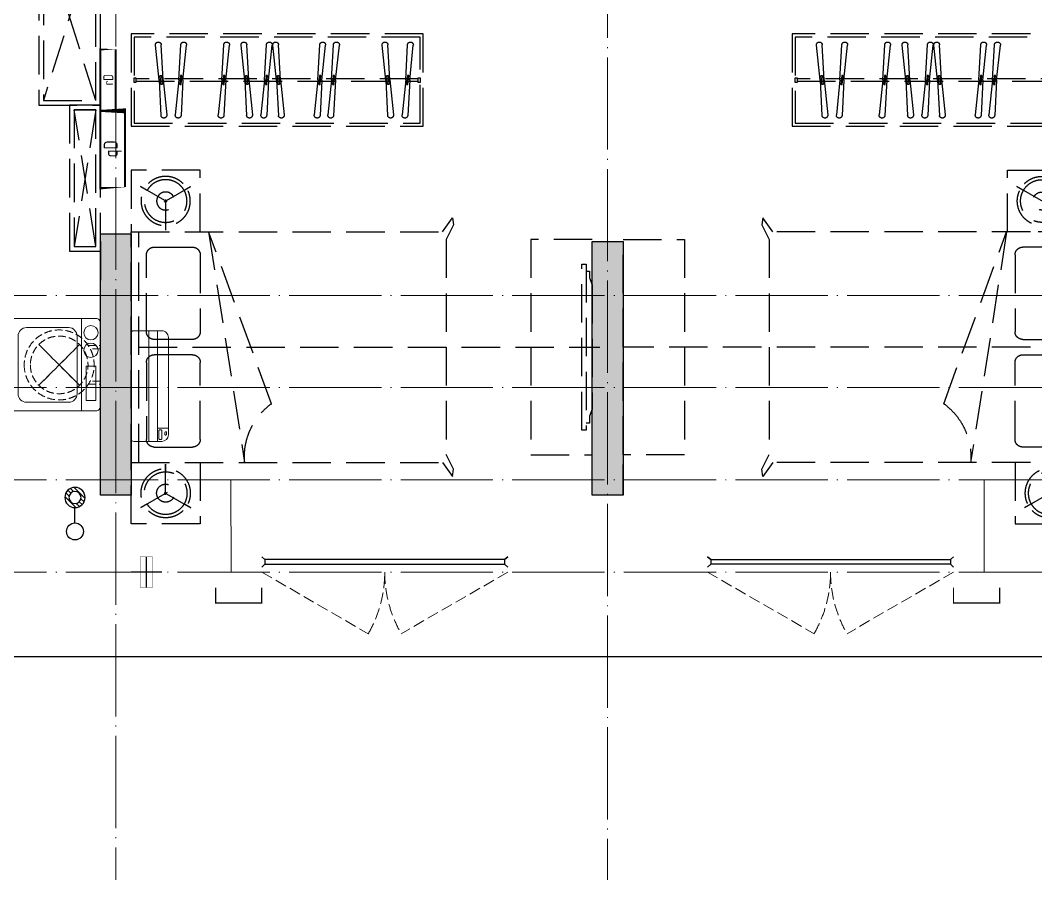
# Model space of a CAD drawing. Extents: x -518115 to 790560, y -210384 to 1628073.
# Drawn here: x 454296 to 460901, y 284615 to 290204 of the extents above; entities that cross this region are included whole.
import ezdxf

# ---------------------------------------------------------------- set-up
doc = ezdxf.new("R2010")
doc.units = 0
doc.header["$LTSCALE"] = 1000
doc.header["$MEASUREMENT"] = 0
for name, pattern in [('$1$DASH', [0.35, 0.25, -0.1]), ('A户型$0$DASH', [0.35, 0.25, -0.1]), ('DASH', [0.35, 0.25, -0.1]), ('DOTE', [2.4200000000000004, 2, -0.2, 0.02, -0.2])]:
    doc.linetypes.add(name, pattern=pattern)
for name, color, linetype in [('3-栏杆1', 135, 'Continuous'), ('5fur', 250, 'Continuous'), ('COLU', 7, 'Continuous'), ('EQUIP_地漏', 7, 'Continuous'), ('PUB_TEXT', 4, 'Continuous'), ('S-砼墙填充', 251, 'Continuous'), ('VPIPE-凝结', 150, 'Continuous'), ('VPIPE-废水', 31, 'Continuous'), ('机电标识类', 1, 'Continuous'), ('看线', 251, 'Continuous')]:
    doc.layers.add(name, color=color, linetype=linetype)
for name, color, linetype, lineweight in [('DOTE', 19, 'DOTE', 9), ('EQUIP-消防', 3, 'Continuous', 20), ('LVTRY', 1, 'Continuous', 13), ('WINDOW', 144, 'Continuous', 15), ('平面-空调室内机', 176, 'Continuous', 9), ('平面-空调预留孔', 173, 'Continuous', 15), ('空调', 76, 'Continuous', 13), ('粉刷', 251, 'Continuous', 9)]:
    doc.layers.add(name, color=color, linetype=linetype, lineweight=lineweight)
doc.styles.add('房间名称', font='TSSDENG', dxfattribs={"width": 0.8, "bigfont": 'HZTXT'})

# ---------------------------------------------------------------- blocks, each defined once
blk = doc.blocks.new('dongkong')
blk.add_wipeout([(-603756.0415179721, 210770.96306340612), (-603756.0415180603, 210570.80961624245), (-603836.0415181214, 210570.80961593534), (-603836.0415181519, 210770.96306307407)])
at = {"layer": '机电标识类', "color": 250, "linetype": 'DASH', "ltscale": 400}
for p, q in [((-603796.0415180789, 210770.9630630909), (-603796.0415180789, 210570.8096162414)), ((-603896.0415180789, 210670.6929921169), (-603696.0415180789, 210670.6929921169))]:
    blk.add_line(p, q, dxfattribs=at)
at = {"layer": '空调', "color": 6, "linetype": 'DASH', "const_width": 2}
blk.add_lwpolyline([(-603756.0415180789, 210770.9630630909), (-603756.0415180789, 210570.8096162414), (-603836.0415180789, 210570.8096162414), (-603836.0415180789, 210770.9630630909)], close=True, dxfattribs=at)
blk = doc.blocks.new('GDGRDGDRGDFD')
at = {"layer": 'EQUIP-消防', "const_width": 12.82051282052028}
blk.add_lwpolyline([(136866.5605577994, 335507.811971089), (136366.5605577994, 335507.8119710906), (136366.5605577991, 335347.8119710904), (136866.5605577991, 335347.8119710888)], close=True, dxfattribs=at)
at = {"layer": 'PUB_TEXT', "color": 7, "true_color": 0xffffff, "style": '房间名称', "width": 0.8}
blk.add_text('qD', height=90, dxfattribs=at).set_placement((136565.0499633249, 335395.5346836653))
blk = doc.blocks.new('FSFSFSFSEG')
at = {"layer": 'EQUIP-消防', "const_width": 12.82051282052028}
blk.add_lwpolyline([(136866.5605577994, 335152.5449090759), (136466.5605577994, 335152.5449090774), (136466.5605577991, 335052.5449090772), (136866.5605577991, 335052.5449090757)], close=True, dxfattribs=at)
at = {"layer": 'PUB_TEXT', "color": 7, "true_color": 0xffffff, "style": '房间名称', "width": 0.8}
blk.add_text('rD', height=64.8, dxfattribs=at).set_placement((136633.7425204425, 335069.0046025831))
blk = doc.blocks.new('GDFGDDADWADAW')
at = {"rotation": 90}
for name, p in [('FSFSFSFSEG', (789969.208473292, 153148.4052303833)), ('GDGRDGDRGDFD', (790324.4755353036, 152748.405230383))]:
    blk.add_blockref(name, p, dxfattribs=at)
blk = doc.blocks.new('GDGDGRD')
at = {"layer": 'S-砼墙填充'}
h = blk.add_hatch(color=256, dxfattribs=at)
h.dxf.hatch_style = 1
h.paths.add_polyline_path([(436416.5442748284, 288315.3630931432), (436416.5442743464, 288565.3638601754), (436416.5442743464, 288765.3638601754), (436416.5442741448, 288515.3630931432), (436416.5442745481, 288815.3646272075), (436216.5442748922, 288815.3646272075), (436216.544275146, 287115.363093024), (436416.5442748205, 287115.363093024)])
h = blk.add_hatch(color=256, dxfattribs=at)
h.dxf.hatch_style = 1
h.paths.add_polyline_path([(433016.5684015006, 287315.3648366724), (433016.5684015006, 287115.3648366724), (433216.5684056897, 287115.3630851979), (433216.5684056198, 288765.3626271576), (433016.5684057334, 288765.362627037), (433016.5684055993, 288765.3626271576), (433016.5684057092, 287115.3630856661)])
at = {"layer": 'COLU', "color": 6}
for points in [[(436416.5442748284, 288315.3630931432), (436416.5442743464, 288565.3638601754), (436416.5442743464, 288765.3638601754), (436416.5442741448, 288515.3630931432), (436416.5442745481, 288815.3646272075), (436216.5442748922, 288815.3646272075), (436216.544275146, 287115.363093024), (436416.5442748205, 287115.363093024), (436416.5442748284, 288315.3630931432)], [(433016.5684015006, 287315.3648366724), (433016.5684015006, 287115.3648366724), (433216.5684056897, 287115.3630851979), (433216.5684056198, 288765.3626271576), (433016.5684057334, 288765.362627037), (433016.5684057334, 288765.362627037), (433016.5684055993, 288765.3626271576), (433016.5684057092, 287115.3630856661)]]:
    blk.add_lwpolyline(points, close=True, dxfattribs=at)
blk = doc.blocks.new('dnfhfn')
at = {"linetype": '$1$DASH', "ltscale": 0.2}
for p, q in [((101.8984962723892, 495.000031470118, -2.359636360997379e-09), (121.8984962723892, 495.000031470118, -2.359636360997379e-09)), ((101.8984962723892, 417.1853479389541, -2.359636360997379e-09), (101.8984962723892, 495.000031470118, -2.359636360997379e-09)), ((121.8984962723892, 495.000031470118, -2.359636360997379e-09), (121.8984962723892, 429.0058331504954, -2.359636360997379e-09)), ((353.1017998967993, 495.000031470118, -2.359636360997379e-09), (333.1017998967993, 495.000031470118, -2.359636360997379e-09)), ((333.1017998967993, 495.000031470118, -2.359636360997379e-09), (333.1017998967993, 429.0058331504954, -2.359636360997379e-09)), ((353.1017998967993, 417.1853479389541, -2.359636360997379e-09), (353.1017998967993, 495.000031470118, -2.359636360997379e-09))]:
    blk.add_line(p, q, dxfattribs=at)
at = {"linetype": '$1$DASH', "ltscale": 0.2, "elevation": -2.359636360997379e-09}
for points in [[(94.91774319857359, 360.0825529289432), (94.91774319857359, 360.0825529289432), (360.0827860850841, 94.91750992601737), (360.0827860850841, 94.91750992601737)], [(360.0827861726284, 360.0825529010035), (94.91774310916662, 94.91750995395705), (94.91774310916662, 94.91750995395705), (360.0827861726284, 360.0825529010035)]]:
    blk.add_lwpolyline(points, close=True, dxfattribs=at)
at = {"linetype": '$1$DASH', "ltscale": 0.2}
for radius in [227.5000000426377, 187.5000000426377]:
    blk.add_circle((227.5002646408975, 227.5000314274803, -2.359636360997379e-09), radius, dxfattribs=at)
blk = doc.blocks.new('$TwtSys$00000543')
for p, q in [((-93.61191613507253, -8.532828222891112), (8.532828222720127, 93.61191613524352)), ((-8.532828222720127, -93.61191613524352), (93.6119161354145, 8.532828222891112)), ((12.46562189858378, 55.00516585458899), (41.70321270589193, 84.24275666206813)), ((39.88082245889382, 39.88082245889382), (66.46803743171768, 66.46803743154669)), ((55.00516585475998, 12.46562189841279), (84.24275666206813, 41.70321270589193)), ((-84.24275666206813, -41.70321270589193), (-55.00516585475998, -12.46562189841279)), ((-66.46803743308556, -66.46803743308556), (-39.88082245889382, -39.88082245889382)), ((-41.70321270589193, -84.24275666206813), (-12.46562189824181, -55.00516585458899))]:
    blk.add_line(p, q)
for radius in [94, 56.4]:
    blk.add_circle((0, 0), radius)
blk = doc.blocks.new('RECTANG')
for p, q in [((1.00000000000004, 1.00000000000004), (0, 1.00000000000004)), ((0, 1.00000000000004), (0, 0)), ((1.00000000000004, 0), (1.00000000000004, 1.00000000000004)), ((0, 0), (1.00000000000004, 0))]:
    blk.add_line(p, q)
blk = doc.blocks.new('洗衣机')
at = {"layer": 'LVTRY'}
for p, q in [((3791567.361739737, 243472.1311109139), (3791020.978428917, 243472.1311109139)), ((3791116.547650196, 243472.1311109139), (3791116.547650196, 242871.5050683203)), ((3790993.746954995, 243444.5237557961), (3790993.746954995, 242899.1124234381)), ((3791198.977629842, 243412.6941587822), (3791474.884451542, 243412.6941587822)), ((3791594.59321366, 242899.1124234381), (3791594.59321366, 243444.5237557961)), ((3791145.054954439, 242982.4807401235), (3791145.054954439, 243358.0271784722)), ((3791528.807126945, 243358.0271784722), (3791528.807126945, 242982.4807401235)), ((3791020.978428917, 242871.5050683203), (3791567.361739737, 242871.5050683203)), ((3791474.884451542, 242927.8137598135), (3791198.977629842, 242927.8137598135))]:
    blk.add_line(p, q, dxfattribs=at)
at = {"layer": 'LVTRY', "extrusion": (0, 0, -1)}
for centre, major_axis, ratio, start_param, end_param in [((3791020.978428917, 243444.5237557961), (-1.908531711022078e-08, 27.60735511779785), 0.9863847444471043, -1.570796326112996, 7.008549296472211e-10), ((3791567.361739737, 243444.5237557961), (-5.264563262736361e-09, 27.60735511779785), 0.9863847444471043, 1.933262439024475e-10, 1.570796326982994), ((3791055.147302595, 243379.8474220779), (-1.532403957494624e-08, 46.92390957762836), 0.9863847444493448, 3.141592653920872, 9.424777961100459), ((3791198.977629842, 243358.0271784722), (4.764609934498854e-09, 54.66698031005217), 0.9863847444472746, 4.712388980298719, 6.283185307091227), ((3791474.884451542, 243358.0271784722), (-4.76474120185596e-09, 54.66698031005217), 0.9863847444472746, 8.836242848531128e-11, 1.57079632688087), ((3791055.147302595, 243265.6659087724), (-1.532403957494624e-08, 46.92390957762836), 0.9863847444493448, 3.141592653920872, 9.424777961100459), ((3791198.977629842, 242982.4807401235), (-6.265914279833452e-09, 54.66698031005218), 0.9863847444472746, 3.141592653705994, 4.712388980497749), ((3791474.884451542, 242982.4807401235), (6.265651745155644e-09, 54.66698031005217), 0.986384744447275, 1.570796326681842, 3.141592653473596), ((3791020.978428917, 242899.1124234381), (1.908525212675288e-08, 27.60735511779785), 0.9863847444471043, 3.14159265288894, 4.712388979702792), ((3791567.361739737, 242899.1124234381), (5.264433297526799e-09, 27.60735511779784), 0.9863847444471044, 1.570796326606803, 3.141592653396471)]:
    blk.add_ellipse(centre, major_axis=major_axis, ratio=ratio, start_param=start_param, end_param=end_param, dxfattribs=at)
at = {"layer": 'LVTRY', "xscale": 63.25620569481588, "yscale": 224.5369532744355, "zscale": 64.12934308941763, "rotation": 180}
blk.add_blockref('RECTANG', (3791085.200501846, 243162.4333077016), dxfattribs=at)
blk = doc.blocks.new('ASDFSD')
at = {"layer": '3-栏杆1', "color": 5}
for p, q in [((681762.5879415963, 334937.5442401596), (681742.3193111992, 334955.3318184742)), ((681742.3193111992, 334955.3318184742), (681762.5879414161, 334937.5442403179)), ((683322.0506668226, 334937.5442278689), (683342.3192972196, 334955.3318061834)), ((683342.3192972196, 334955.3318061834), (683322.0506670028, 334937.5442280272)), ((681742.3193347491, 334888.4150854239), (681762.5879414133, 334908.2619604596)), ((681762.5879414161, 334937.5442403179), (681762.5879414133, 334908.2619604596)), ((683322.0506670028, 334937.4781505512), (681762.5879414163, 334937.5226424761)), ((681762.5879414135, 334908.2403724216), (683322.0506670056, 334908.1959003614)), ((683322.0506670028, 334937.5442280272), (683322.0506670056, 334908.2619481689)), ((683322.0506670056, 334908.2619481689), (683342.3192736697, 334888.4150731332)), ((683342.3192736697, 334888.4150731332), (683322.0506670056, 334908.2619481689))]:
    blk.add_line(p, q, dxfattribs=at)
blk = doc.blocks.new('A$C001338C2')
for p, q in [((-1.49359439092e-05, 248.6000576173246), (-2.84423585981e-05, 22.0000576172315)), ((844.9999883423079, 303.6000072514144), (54.99998834231155, 303.6000543390692)), ((109.0525457565491, 214.7673082745569), (109.0525510513944, 303.6000511174025)), ((899.9999715576414, 22.00000397306576), (899.9999850640525, 248.6000039731589)), ((21.99997024633922, 5.63059293199e-05), (877.9999702463392, 5.2843679441e-06))]:
    blk.add_line(p, q)
at = {"lineweight": 5}
for p, q in [((899.9999830474662, 214.7672611304297), (-1.69525337697e-05, 214.7673147745954)), ((899.9999787804518, 143.1781611304468), (-2.12195482163e-05, 143.1782147746126))]:
    blk.add_line(p, q, dxfattribs=at)
for points in [[(89.24090579471158, 226.3562818807586), (22.19125331861505, 226.3562858772129, -0.414213562372504), (16.6912536464406, 231.8562862050385), (16.69125431894281, 243.1390318179401, -0.414213562373095), (22.19125464676836, 248.6390314901146), (89.24090712286488, 248.6390274936603, -0.414213562373095), (94.74090679503934, 243.1390271658347), (94.74090612253713, 231.8562815529331, -0.414213562373095)], [(73.08482630450817, 275.0144977724194), (56.77886350143308, 275.0144987443309, -0.414213562373095), (51.27886382925863, 280.5144990721565), (51.27886400034913, 283.3844664433818, -0.414213562373095), (56.77886432817468, 288.8844661155563), (73.08482713124977, 288.8844651436448, -0.4142135623732024), (78.58482680342422, 283.3844648158192), (78.58482663233372, 280.5144974445939, -0.414213562373095)]]:
    blk.add_lwpolyline(points, format="xyb", close=True)
for centre, radius, start, end in [((54.99998506405609, 248.6000543390692), 55.0000000000001, 89.99999658490542, 179.9999965849054), ((844.9999850640525, 248.6000072514144), 55.0000000000001, 359.9999965849054, 89.99999658490542), ((21.9999715576414, 22.00005630592932), 22.00000000000004, 179.9999965849054, 269.9999965849054), ((877.9999715576414, 22.00000528436794), 22.00000000000004, 269.9999965849054, 359.9999965849054)]:
    blk.add_arc(centre, radius, start, end)
blk = doc.blocks.new('dfgdfgsf')
at = {"layer": '5fur', "linetype": 'A户型$0$DASH'}
for p, q in [((2085761.529177789, -1254012.596194317), (2085735.720930516, -1253784.669318532)), ((2085787.551645065, -1254010.649655245), (2085775.300537809, -1253781.703517444)), ((2085850.034887904, -1254012.702910487), (2085826.220930156, -1253784.669318532)), ((2085876.051644705, -1254010.649655245), (2085863.800537449, -1253781.703517444)), ((2086119.697916623, -1254010.649655245), (2086131.949023878, -1253781.703517444)), ((2086145.714673423, -1254012.702910487), (2086169.528631171, -1253784.669318532)), ((2086197.150844968, -1254012.702910487), (2086173.33688722, -1253784.669318532)), ((2086223.167601769, -1254010.649655245), (2086210.916494513, -1253781.703517444)), ((2086326.528698835, -1254010.649655245), (2086338.779806091, -1253781.703517444)), ((2086352.545455636, -1254012.702910487), (2086376.359413384, -1253784.669318532)), ((2086475.237758769, -1254012.595872173), (2086451.423801021, -1253784.562280218)), ((2086501.254205884, -1254010.649655245), (2086489.003098628, -1253781.703517444)), ((2086754.022620542, -1254012.702910487), (2086730.208662794, -1253784.669318532)), ((2086780.039377343, -1254010.649655245), (2086767.788270087, -1253781.703517444)), ((2086883.40047441, -1254010.649655245), (2086895.651581665, -1253781.703517444)), ((2086909.41723121, -1254012.702910487), (2086933.231188958, -1253784.669318532)), ((2089579.320053869, -1254012.702910487), (2089555.506096121, -1253784.669318532)), ((2089605.33681067, -1254010.649655245), (2089593.085703414, -1253781.703517444)), ((2089708.697907737, -1254010.649655245), (2089720.949014992, -1253781.703517444)), ((2089734.714664537, -1254012.702910487), (2089758.528622285, -1253784.669318532)), ((2090061.529171934, -1254012.596194317), (2090035.720924661, -1253784.669318532)), ((2090087.55163921, -1254010.649655245), (2090075.300531955, -1253781.703517444)), ((2090150.034882049, -1254012.702910487), (2090126.220924301, -1253784.669318532)), ((2090176.05163885, -1254010.649655245), (2090163.800531594, -1253781.703517444)), ((2090419.697910768, -1254010.649655245), (2090431.949018023, -1253781.703517444)), ((2090445.714667568, -1254012.702910487), (2090469.528625316, -1253784.669318532)), ((2090497.150839113, -1254012.702910487), (2090473.336881365, -1253784.669318532)), ((2090523.167595914, -1254010.649655245), (2090510.916488658, -1253781.703517444)), ((2090626.52869298, -1254010.649655245), (2090638.779800236, -1253781.703517444)), ((2090652.545449781, -1254012.702910487), (2090676.359407529, -1253784.669318532)), ((2090775.237752914, -1254012.595872173), (2090751.423795166, -1253784.562280218)), ((2090801.254200029, -1254010.649655245), (2090789.003092773, -1253781.703517444)), ((2091054.022614687, -1254012.702910487), (2091030.208656939, -1253784.669318532)), ((2091080.039371488, -1254010.649655245), (2091067.788264232, -1253781.703517444)), ((2091183.400468555, -1254010.649655245), (2091195.65157581, -1253781.703517444)), ((2091209.417225355, -1254012.702910487), (2091233.231183103, -1253784.669318532)), ((2087059.574593433, -1254019.689162439), (2085223.574590463, -1254019.689162439)), ((2085761.534888264, -1254012.702910487), (2085773.78599552, -1254241.649048288)), ((2085787.551645065, -1254010.649655245), (2085811.365602813, -1254238.6832472)), ((2085850.034887904, -1254012.702910487), (2085862.28599516, -1254241.649048288)), ((2085876.051644705, -1254010.649655245), (2085899.865602453, -1254238.6832472)), ((2086119.697916623, -1254010.649655245), (2086095.883958875, -1254238.6832472)), ((2086145.714673423, -1254012.702910487), (2086133.463566168, -1254241.649048288)), ((2086197.150844968, -1254012.702910487), (2086209.401952224, -1254241.649048288)), ((2086223.167601769, -1254010.649655245), (2086246.981559517, -1254238.6832472)), ((2086326.528698835, -1254010.649655245), (2086302.714741087, -1254238.6832472)), ((2086352.545455636, -1254012.702910487), (2086340.29434838, -1254241.649048288)), ((2086475.237449083, -1254012.702910487), (2086487.488556339, -1254241.649048288)), ((2086501.254205884, -1254010.649655245), (2086525.068163632, -1254238.6832472)), ((2086754.022620542, -1254012.702910487), (2086766.273727798, -1254241.649048288)), ((2086780.039377343, -1254010.649655245), (2086803.853335091, -1254238.6832472)), ((2086883.40047441, -1254010.649655245), (2086859.586516662, -1254238.6832472)), ((2086909.41723121, -1254012.702910487), (2086897.166123955, -1254241.649048288)), ((2087071.574593433, -1253997.189162439), (2087059.574593433, -1253997.189162439)), ((2087059.574593433, -1253997.189162439), (2087059.574593433, -1254027.189162439)), ((2087059.574593433, -1254027.189162439), (2087071.574593433, -1254027.189162439)), ((2087071.574593433, -1254027.189162439), (2087071.574593433, -1253997.189162439)), ((2089523.574584608, -1253997.189162439), (2089511.574584608, -1253997.189162439)), ((2089511.574584608, -1253997.189162439), (2089511.574584608, -1254027.189162439)), ((2089511.574584608, -1254027.189162439), (2089523.574584608, -1254027.189162439)), ((2089523.574584608, -1254027.189162439), (2089523.574584608, -1253997.189162439)), ((2091359.574587578, -1254019.689162439), (2089523.574584608, -1254019.689162439)), ((2089579.320053869, -1254012.702910487), (2089591.571161125, -1254241.649048288)), ((2089605.336321197, -1254010.640508084), (2089629.144756408, -1254238.683721677)), ((2089708.697907737, -1254010.649655245), (2089684.883949989, -1254238.6832472)), ((2089734.714664537, -1254012.702910487), (2089722.463557282, -1254241.649048288)), ((2090061.534882409, -1254012.702910487), (2090073.785989665, -1254241.649048288)), ((2090087.55163921, -1254010.649655245), (2090111.365596958, -1254238.6832472)), ((2090150.034882049, -1254012.702910487), (2090162.285989305, -1254241.649048288)), ((2090176.05163885, -1254010.649655245), (2090199.865596598, -1254238.6832472)), ((2090419.697910768, -1254010.649655245), (2090395.88395302, -1254238.6832472)), ((2090445.714667568, -1254012.702910487), (2090433.463560313, -1254241.649048288)), ((2090497.150839113, -1254012.702910487), (2090509.401946369, -1254241.649048288)), ((2090523.167595914, -1254010.649655245), (2090546.981553662, -1254238.6832472)), ((2090626.52869298, -1254010.649655245), (2090602.714735232, -1254238.6832472)), ((2090652.545449781, -1254012.702910487), (2090640.294342525, -1254241.649048288)), ((2090775.237443228, -1254012.702910487), (2090787.488550484, -1254241.649048288)), ((2090801.254200029, -1254010.649655245), (2090825.068157777, -1254238.6832472)), ((2091054.022614687, -1254012.702910487), (2091066.273721943, -1254241.649048288)), ((2091080.039371488, -1254010.649655245), (2091103.853329236, -1254238.6832472)), ((2091183.400468555, -1254010.649655245), (2091159.586510807, -1254238.6832472)), ((2091209.417225355, -1254012.702910487), (2091197.1661181, -1254241.649048288)), ((2091371.574587578, -1253997.189162439), (2091359.574587578, -1253997.189162439)), ((2091359.574587578, -1253997.189162439), (2091359.574587578, -1254027.189162439)), ((2091359.574587578, -1254027.189162439), (2091371.574587578, -1254027.189162439)), ((2091371.574587578, -1254027.189162439), (2091371.574587578, -1253997.189162439)), ((2085691.466386358, -1254598.492976889), (2085241.466386358, -1254598.492976889)), ((2085691.466386358, -1254998.492976889), (2085691.466386358, -1254598.492976889)), ((2090941.574587254, -1254998.492976898), (2090941.574587254, -1254598.492976898)), ((2090941.574587254, -1254598.492976898), (2091391.574587254, -1254598.492976898)), ((2091391.574587254, -1254598.492976898), (2091391.574587254, -1254998.492976898)), ((2085457.218428639, -1254803.832287767), (2085630.161028848, -1254703.983830982)), ((2091175.822544973, -1254803.832287776), (2091002.879944764, -1254703.983830991)), ((2091157.326629535, -1254803.832287776), (2091330.269229745, -1254703.983830991)), ((2091166.574587254, -1254787.814355141), (2091166.574587254, -1254987.511268711)), ((2087216.39900661, -1254998.492976889), (2087281.905945074, -1254906.833987619)), ((2087216.39900661, -1254998.492976889), (2087281.905945074, -1254906.833987619)), ((2087289.145172316, -1254953.86293333), (2087241.564099533, -1255048.972454315)), ((2087289.145172316, -1254953.86293333), (2087241.564099533, -1255048.972454315)), ((2087281.905945074, -1254906.833987619), (2087289.145172316, -1254953.86293333)), ((2087281.905945074, -1254906.833987619), (2087289.145172316, -1254953.86293333)), ((2089301.232741714, -1254906.833987629), (2089293.993514472, -1254953.86293334)), ((2089301.232741714, -1254906.833987629), (2089293.993514472, -1254953.86293334)), ((2089293.993514472, -1254953.86293334), (2089341.574587254, -1255048.972454325)), ((2089293.993514472, -1254953.86293334), (2089341.574587254, -1255048.972454325)), ((2089366.739680178, -1254998.492976898), (2089301.232741714, -1254906.833987629)), ((2089366.739680178, -1254998.492976898), (2089301.232741714, -1254906.833987629)), ((2085191.564099533, -1254998.492976889), (2087216.39900661, -1254998.492976889)), ((2085241.466386358, -1254998.492976889), (2085691.466386358, -1254998.492976889)), ((2086104.998289104, -1256116.465254213), (2085696.257620123, -1254998.492976889)), ((2085696.257620123, -1254998.492976889), (2085930.237512444, -1256498.492976889)), ((2091391.574587254, -1254998.492976898), (2089366.739680178, -1254998.492976898)), ((2090478.140397684, -1256116.465254222), (2090886.881066664, -1254998.492976898)), ((2090886.881066664, -1254998.492976898), (2090652.901174343, -1256498.492976898)), ((2091391.574587254, -1254998.492976898), (2090941.574587254, -1254998.492976898)), ((2091341.574587254, -1256498.492976899), (2091341.574587254, -1254998.492976898)), ((2091391.574587254, -1256498.492976899), (2091391.574587254, -1254998.492976898)), ((2087241.564099533, -1255048.972454315), (2087241.564099533, -1256448.013499462)), ((2087241.564099533, -1255048.972454315), (2087241.564099533, -1256448.013499462)), ((2089341.574587254, -1255048.972454325), (2089341.574587254, -1256448.013499471)), ((2089341.574587254, -1255048.972454325), (2089341.574587254, -1256448.013499471)), ((2085191.564099533, -1255748.49297689), (2088191.564294286, -1255748.49297689)), ((2091341.576148126, -1255748.492976886), (2088341.574587415, -1255748.492976886)), ((2087289.145172316, -1256543.123020447), (2087241.564099533, -1256448.013499462)), ((2087289.145172316, -1256543.123020447), (2087241.564099533, -1256448.013499462)), ((2089293.993514472, -1256543.123020456), (2089341.574587254, -1256448.013499471)), ((2089293.993514472, -1256543.123020456), (2089341.574587254, -1256448.013499471)), ((2085191.564099533, -1256498.49297689), (2085641.564099533, -1256498.49297689)), ((2085191.564099533, -1256498.492976889), (2087216.39900661, -1256498.492976888)), ((2085191.564099533, -1256498.492976889), (2087216.39900661, -1256498.492976888)), ((2085641.564099533, -1256498.49297689), (2085641.564099533, -1256898.49297689)), ((2087216.39900661, -1256498.492976888), (2087281.905945074, -1256590.151966158)), ((2087216.39900661, -1256498.492976888), (2087281.905945074, -1256590.151966158)), ((2087281.905945074, -1256590.151966158), (2087289.145172316, -1256543.123020447)), ((2087281.905945074, -1256590.151966158), (2087289.145172316, -1256543.123020447)), ((2089301.232741714, -1256590.151966167), (2089293.993514472, -1256543.123020456)), ((2089301.232741714, -1256590.151966167), (2089293.993514472, -1256543.123020456)), ((2089366.739680178, -1256498.492976898), (2089301.232741714, -1256590.151966167)), ((2089366.739680178, -1256498.492976898), (2089301.232741714, -1256590.151966167)), ((2091391.574587254, -1256498.492976898), (2089366.739680178, -1256498.492976898)), ((2091391.574587254, -1256498.492976898), (2089366.739680178, -1256498.492976898)), ((2091391.574587281, -1256498.492976898), (2090941.574587281, -1256498.492976898)), ((2090941.574587281, -1256498.492976898), (2090941.574587281, -1256898.492976898)), ((2091166.574587281, -1256709.171598655), (2091166.574587281, -1256509.474685085)), ((2091391.574587281, -1256898.492976898), (2091391.574587281, -1256498.492976898)), ((2085407.316141815, -1256693.153666011), (2085580.258742023, -1256793.002122796)), ((2091175.822545, -1256693.15366602), (2091002.879944791, -1256793.002122805)), ((2091157.326629562, -1256693.15366602), (2091330.269229772, -1256793.002122805)), ((2085641.564099533, -1256898.49297689), (2085191.564099533, -1256898.49297689)), ((2090941.574587281, -1256898.492976898), (2091391.574587281, -1256898.492976898))]:
    blk.add_line(p, q, dxfattribs=at)
at = {"layer": '5fur', "linetype": 'A户型$0$DASH', "extrusion": (0.6772810679795163, -0.7357243743118248, 0)}
for p, q in [((2088431.268094579, -1255208.493039111), (2088431.267706287, -1256288.493038897)), ((2088459.850297133, -1255208.493099511), (2088431.268094579, -1255208.493039111)), ((2088459.849908408, -1256288.493099511), (2088459.850297133, -1255208.493099511)), ((2088409.674264355, -1255253.741871238), (2088409.674199425, -1255298.990739802)), ((2088431.26803007, -1255253.741908537), (2088409.674264355, -1255253.741871238)), ((2088409.674199425, -1255298.990739802), (2088391.574587398, -1255344.239583172)), ((2088391.574587398, -1255344.239583172), (2088391.574587433, -1256152.746370591)), ((2088391.574587433, -1256152.746370591), (2088409.67407045, -1256197.995264666)), ((2088409.67407045, -1256197.995264666), (2088409.674005941, -1256243.244133877)), ((2088409.674005941, -1256243.244133877), (2088431.267771656, -1256243.244170811)), ((2088431.267706287, -1256288.493038897), (2088459.849908408, -1256288.493099511))]:
    blk.add_line(p, q, dxfattribs=at)
at = {"layer": '5fur', "linetype": 'A户型$0$DASH'}
for points in [[(2091591.540163053, -1254175.039719756), (2091591.540163053, -1253025.039719979), (2091991.540163053, -1253025.039719979), (2091991.540163053, -1254175.039719756)], [(2091621.540163053, -1254145.039719756), (2091621.540163053, -1253055.039719979), (2091961.540163053, -1253055.039719979), (2091961.540163053, -1254145.039719756)], [(2085191.574590463, -1254312.189162448), (2085191.574590463, -1253712.18916243), (2087091.574593433, -1253712.18916243), (2087091.574593433, -1254312.189162448)], [(2085211.574590463, -1254292.189162448), (2085211.574590463, -1253732.18916243), (2087071.574593433, -1253732.18916243), (2087071.574593433, -1254292.189162448)], [(2089491.574584608, -1254312.189162448), (2089491.574584608, -1253712.18916243), (2091391.574587578, -1253712.18916243), (2091391.574587578, -1254312.189162448)], [(2089511.574584608, -1254292.189162448), (2089511.574584608, -1253732.18916243), (2091371.574587578, -1253732.18916243), (2091371.574587578, -1254292.189162448)], [(2085772.455478515, -1254040.612964485), (2085767.890282466, -1253982.767455083), (2085776.562488974, -1253982.083040281), (2085781.127685022, -1254039.928549683)], [(2085860.955478155, -1254040.612964485), (2085856.390282105, -1253982.767455083), (2085865.062488613, -1253982.083040281), (2085869.627684662, -1254039.928549683)], [(2086134.794083173, -1254040.612964485), (2086139.359279223, -1253982.767455083), (2086130.687072715, -1253982.083040281), (2086126.121876665, -1254039.928549683)], [(2086208.071435218, -1254040.612964485), (2086203.506239169, -1253982.767455083), (2086212.178445677, -1253982.083040281), (2086216.743641726, -1254039.928549683)], [(2086341.624865385, -1254040.612964485), (2086346.190061435, -1253982.767455083), (2086337.517854927, -1253982.083040281), (2086332.952658878, -1254039.928549683)], [(2086486.158039334, -1254040.612964485), (2086481.592843284, -1253982.767455083), (2086490.265049792, -1253982.083040281), (2086494.830245841, -1254039.928549683)], [(2086764.943210792, -1254040.612964485), (2086760.378014744, -1253982.767455083), (2086769.050221252, -1253982.083040281), (2086773.6154173, -1254039.928549683)], [(2086898.49664096, -1254040.612964485), (2086903.061837009, -1253982.767455083), (2086894.389630501, -1253982.083040281), (2086889.824434452, -1254039.928549683)], [(2089590.240644119, -1254040.612964485), (2089585.67544807, -1253982.767455083), (2089594.347654578, -1253982.083040281), (2089598.912850627, -1254039.928549683)], [(2089723.794074287, -1254040.612964485), (2089728.359270336, -1253982.767455083), (2089719.687063828, -1253982.083040281), (2089715.121867779, -1254039.928549683)], [(2090072.45547266, -1254040.612964485), (2090067.890276611, -1253982.767455083), (2090076.562483119, -1253982.083040281), (2090081.127679167, -1254039.928549683)], [(2090160.9554723, -1254040.612964485), (2090156.39027625, -1253982.767455083), (2090165.062482758, -1253982.083040281), (2090169.627678807, -1254039.928549683)], [(2090434.794077318, -1254040.612964485), (2090439.359273368, -1253982.767455083), (2090430.68706686, -1253982.083040281), (2090426.12187081, -1254039.928549683)], [(2090508.071429363, -1254040.612964485), (2090503.506233314, -1253982.767455083), (2090512.178439822, -1253982.083040281), (2090516.743635871, -1254039.928549683)], [(2090641.62485953, -1254040.612964485), (2090646.19005558, -1253982.767455083), (2090637.517849072, -1253982.083040281), (2090632.952653023, -1254039.928549683)], [(2090786.158033479, -1254040.612964485), (2090781.592837429, -1253982.767455083), (2090790.265043937, -1253982.083040281), (2090794.830239986, -1254039.928549683)], [(2091064.943204937, -1254040.612964485), (2091060.378008889, -1253982.767455083), (2091069.050215397, -1253982.083040281), (2091073.615411445, -1254039.928549683)], [(2091198.496635105, -1254040.612964485), (2091203.061831154, -1253982.767455083), (2091194.389624646, -1253982.083040281), (2091189.824428597, -1254039.928549683)], [(2091591.540163037, -1255125.039605072), (2091591.540163037, -1254175.039719756), (2091791.540163053, -1254175.039719756), (2091791.540163053, -1255125.039605072)], [(2091621.540163037, -1255095.039605072), (2091621.540163037, -1254205.039719756), (2091761.540163053, -1254205.039719756), (2091761.540163053, -1255095.039605072)], [(2088191.564096285, -1255048.492976886), (2087791.564096285, -1255048.492976886), (2087791.564096285, -1256448.492976886), (2088191.564096285, -1256448.492976886)], [(2088391.574587415, -1255048.492976886), (2088791.574587415, -1255048.492976886), (2088791.574587415, -1256448.492976886), (2088391.574587415, -1256448.492976886)]]:
    blk.add_lwpolyline(points, close=True, dxfattribs=at)
for points in [[(2091621.540163053, -1254145.039719756), (2091961.540163053, -1253055.039719979), (2091621.540163053, -1253055.039719979), (2091961.540163053, -1254145.039719756)], [(2085223.574590463, -1254004.689162455), (2087059.574593433, -1254004.689162455)], [(2089523.574584608, -1254004.689162455), (2091359.574587578, -1254004.689162455)], [(2091621.540163037, -1255095.039605072), (2091761.540163053, -1254205.039719756), (2091621.540163037, -1254205.039719756), (2091761.540163053, -1255095.039605072)]]:
    blk.add_lwpolyline(points, dxfattribs=at)
for points, const_width in [([(2085586.689836067, -1254729.081935836), (2085630.161028848, -1254703.983830982)], 8.888888888888888), ([(2091046.351137544, -1254729.081935845), (2091002.879944763, -1254703.983830991)], 8.888888888888888), ([(2091286.798036963, -1254729.081935845), (2091330.269229744, -1254703.983830991)], 8.88888888888889), ([(2091166.574587254, -1254937.315059004), (2091166.574587254, -1254987.511268711)], 8.88888888888889), ([(2091166.574587281, -1256559.670894793), (2091166.574587281, -1256509.474685085)], 8.88888888888889), ([(2085536.787549243, -1256767.904017942), (2085580.258742024, -1256793.002122796)], 8.888888888888888), ([(2091046.351137571, -1256767.904017951), (2091002.87994479, -1256793.002122805)], 8.888888888888888), ([(2091286.79803699, -1256767.904017951), (2091330.269229771, -1256793.002122805)], 8.88888888888889)]:
    blk.add_lwpolyline(points, dxfattribs=dict(at, const_width=const_width))
for points in [[(2085341.564099533, -1255098.49297689), (2085591.564099533, -1255098.49297689, -0.4142135623731003), (2085641.564099533, -1255148.49297689), (2085641.564099533, -1255648.492976889, -0.4142135623730904), (2085591.564099533, -1255698.492976889), (2085341.564099533, -1255698.492976889, -0.4142135623730999), (2085291.564099533, -1255648.492976889), (2085291.564099533, -1255148.49297689, -0.4142135623730897)], [(2091241.574587254, -1255098.492976899), (2090991.574587254, -1255098.492976899, 0.4142135623731003), (2090941.574587254, -1255148.492976899), (2090941.574587254, -1255648.492976899, 0.4142135623730904), (2090991.574587254, -1255698.492976899), (2091241.574587254, -1255698.492976899, 0.4142135623730999), (2091291.574587254, -1255648.492976899), (2091291.574587254, -1255148.492976899, 0.4142135623730897)], [(2085341.564099533, -1256398.492976889), (2085591.564099533, -1256398.492976889, 0.4142135623731003), (2085641.564099533, -1256348.492976889), (2085641.564099533, -1255848.492976889, 0.4142135623730904), (2085591.564099533, -1255798.492976889), (2085341.564099533, -1255798.492976889, 0.4142135623730999), (2085291.564099533, -1255848.492976889), (2085291.564099533, -1256348.492976889, 0.4142135623730897)], [(2091241.574587254, -1256398.492976898), (2090991.574587254, -1256398.492976898, -0.4142135623731003), (2090941.574587254, -1256348.492976898), (2090941.574587254, -1255848.492976899, -0.4142135623730904), (2090991.574587254, -1255798.492976899), (2091241.574587254, -1255798.492976899, -0.4142135623730999), (2091291.574587254, -1255848.492976899), (2091291.574587254, -1256348.492976898, -0.4142135623730897)]]:
    blk.add_lwpolyline(points, format="xyb", close=True, dxfattribs=at)
for centre, radius, start, end in [((2085755.582306145, -1253784.101224039), 19.86347544868245, 6.933041156339388, 181.637510985777), ((2085845.010733803, -1253783.186417988), 18.84219772992773, 4.512458059346772, 184.5124580593468), ((2086150.738827524, -1253783.186417988), 18.84219772992773, 355.4875419406524, 175.4875419406532), ((2086192.126690867, -1253783.186417988), 18.84219772992773, 4.512458059346772, 184.5124580593468), ((2086357.569609738, -1253783.186417988), 18.84219772992773, 355.4875419406524, 175.4875419406532), ((2086470.213604667, -1253783.079379674), 18.84219772992773, 4.512458059346772, 184.5124580593468), ((2086748.998466441, -1253783.186417988), 18.84219772992773, 4.512458059346772, 184.5124580593468), ((2086914.441385311, -1253783.186417988), 18.84219772992773, 355.4875419406524, 175.4875419406532), ((2089574.295899767, -1253783.186417988), 18.84219772992773, 4.512458059345954, 184.512458059346), ((2089739.738818638, -1253783.186417988), 18.84219772992773, 355.4875419406532, 175.4875419406541), ((2090055.58230029, -1253784.101224039), 19.86347544868245, 6.933041156338567, 181.6375109857778), ((2090145.010727948, -1253783.186417988), 18.84219772992773, 4.512458059345954, 184.512458059346), ((2090450.738821669, -1253783.186417988), 18.84219772992773, 355.4875419406532, 175.4875419406541), ((2090492.126685012, -1253783.186417988), 18.84219772992773, 4.512458059345954, 184.512458059346), ((2090657.569603883, -1253783.186417988), 18.84219772992773, 355.4875419406532, 175.4875419406541), ((2090770.213598812, -1253783.079379674), 18.84219772992773, 4.512458059345954, 184.512458059346), ((2091048.998460586, -1253783.186417988), 18.84219772992773, 4.512458059345954, 184.512458059346), ((2091214.441379456, -1253783.186417988), 18.84219772992773, 355.4875419406532, 175.4875419406541), ((2085792.575799167, -1254240.166147745), 18.84219772992773, 184.5124580593468, 4.512458059346772), ((2085881.075798807, -1254240.166147745), 18.84219772992773, 184.5124580593468, 4.512458059346772), ((2086114.673762521, -1254240.166147745), 18.84219772992773, 175.4875419406532, 355.4875419406524), ((2086228.19175587, -1254240.166147745), 18.84219772992773, 184.5124580593468, 4.512458059346772), ((2086321.504544734, -1254240.166147745), 18.84219772992773, 175.4875419406532, 355.4875419406524), ((2086506.278359985, -1254240.166147745), 18.84219772992773, 184.5124580593468, 4.512458059346772), ((2086785.063531445, -1254240.166147745), 18.84219772992773, 184.5124580593468, 4.512458059346772), ((2086878.376320308, -1254240.166147745), 18.84219772992773, 175.4875419406532, 355.4875419406524), ((2089610.360964771, -1254240.166147745), 18.84219772992773, 184.512458059346, 4.512458059345954), ((2089703.673753635, -1254240.166147745), 18.84219772992773, 175.4875419406541, 355.4875419406532), ((2090092.575793312, -1254240.166147745), 18.84219772992773, 184.512458059346, 4.512458059345954), ((2090181.075792952, -1254240.166147745), 18.84219772992773, 184.512458059346, 4.512458059345954), ((2090414.673756666, -1254240.166147745), 18.84219772992773, 175.4875419406541, 355.4875419406532), ((2090528.191750015, -1254240.166147745), 18.84219772992773, 184.512458059346, 4.512458059345954), ((2090621.504538879, -1254240.166147745), 18.84219772992773, 175.4875419406541, 355.4875419406532), ((2090806.27835413, -1254240.166147745), 18.84219772992773, 184.512458059346, 4.512458059345954), ((2091085.06352559, -1254240.166147745), 18.84219772992773, 184.512458059346, 4.512458059345954), ((2091178.376314453, -1254240.166147745), 18.84219772992773, 175.4875419406541, 355.4875419406532), ((2086356.608613892, -1256462.552364921), 427.8832127323753, 126.0176927710526, 184.8183113888535), ((2090226.530072896, -1256462.55236493), 427.8832127323752, 355.1816886111465, 53.98230722894739)]:
    blk.add_arc(centre, radius, start, end, dxfattribs=at)
at = {"layer": '5fur', "linetype": 'A户型$0$DASH', "extrusion": (0, 0, -1)}
for centre, major_axis, ratio, start_param, end_param in [((2085466.466386358, -1254798.492976889), (113.2638872716998, 113.2638872716998), 0.9999999999997511, 4.712388980384682, 10.99557428756427), ((2085466.466386358, -1254798.492976889), (98.16203563551878, 98.16203563551878), 0.999999999998388, 4.712388980384681, 10.99557428756427), ((2085466.466386358, -1254798.492976889), (41.53009199966709, 41.53009199966709), 0.9999999999975253, 4.71238898038469, 10.99557428756428), ((2091166.574587281, -1256698.492976898), (-98.16203563551879, -98.16203563551876), 0.999999999998388, 4.712388980384681, 10.99557428756427), ((2091166.574587281, -1256698.492976898), (-41.53009199966709, -41.53009199966709), 0.9999999999975253, 4.71238898038469, 10.99557428756428)]:
    blk.add_ellipse(centre, major_axis=major_axis, ratio=ratio, start_param=start_param, end_param=end_param, dxfattribs=at)
at = {"layer": '5fur', "linetype": 'A户型$0$DASH'}
for centre, major_axis, ratio, start_param, end_param in [((2091166.574587254, -1254798.492976898), (-113.2638872716998, 113.2638872716998), 0.9999999999997511, 4.712388980384682, 10.99557428756427), ((2091166.574587254, -1254798.492976898), (-98.16203563551878, 98.16203563551878), 0.999999999998388, 4.712388980384681, 10.99557428756427), ((2091166.574587254, -1254798.492976898), (-41.53009199966709, 41.53009199966709), 0.9999999999975253, 4.71238898038469, 10.99557428756428), ((2085416.564099533, -1256698.49297689), (113.2638872716998, -113.2638872716998), 0.9999999999997511, 4.712388980384682, 10.99557428756427), ((2085416.564099533, -1256698.49297689), (98.16203563551876, -98.16203563551879), 0.999999999998388, 4.712388980384681, 10.99557428756427)]:
    blk.add_ellipse(centre, major_axis=major_axis, ratio=ratio, start_param=start_param, end_param=end_param, dxfattribs=at)
at = {"layer": '5fur', "linetype": 'A户型$0$DASH', "extrusion": (0, 0, -0.9999999999999998)}
blk.add_ellipse((2091166.574587281, -1256698.492976898), major_axis=(-113.2638872716998, -113.2638872716998), ratio=0.9999999999997511, start_param=4.712388980384682, end_param=10.99557428756427, dxfattribs=at)
blk = doc.blocks.new('GDGDGDSDA')
at = {"layer": 'DOTE', "linetype": 'DOTE', "ltscale": 0.3}
for p, q in [((453635.036221659, 370658.3318268224), (453634.7978355026, 359558.331827242)), ((456834.8193047661, 366358.3318260653), (456834.8193047661, 359558.331827242)), ((471334.8193115436, 363358.3318186834), (417334.819312298, 363358.3318186834)), ((471334.8193115436, 362758.3318186833), (417334.819312298, 362758.3318186833)), ((471334.8193115436, 362158.331827242), (417334.819312298, 362158.331827242)), ((454384.8235866281, 362158.331827242), (454384.8364723662, 361558.331827242)), ((459284.815016313, 362158.331827242), (459284.8021305748, 361558.331827242)), ((471334.8193115436, 361558.331827242), (417334.819312298, 361558.331827242))]:
    blk.add_line(p, q, dxfattribs=at)

msp = doc.modelspace()

# ---------------------------------------------------------------- linework, layer by layer
at = {"color": 30, "const_width": 8}
for points in [[(455566.5786968529, 286515.3625718398), (455566.5786968529, 286415.3625718398), (455866.5786968529, 286415.3625718398), (455866.5786968566, 286515.3630855432)], [(460666.5787028888, 286515.3625718398), (460666.5787028888, 286415.3625718398), (460366.5787028888, 286415.3625718398), (460366.5787028851, 286515.3630855432)]]:
    msp.add_lwpolyline(points, dxfattribs=at)
at = {"layer": 'VPIPE-凝结', "ltscale": 0.1}
msp.add_lwpolyline([(454651.5963464621, 286935.3630862323), (454651.596346462, 287035.3630862323)], dxfattribs=at)
at = {"layer": 'VPIPE-废水'}
msp.add_circle((454651.5963464621, 286880.3630862323), 55, dxfattribs=at)
at = {"layer": 'WINDOW', "color": 250, "linetype": 'DASH', "ltscale": 0.3}
for points in [[(455866.578687479, 286615.3630862414), (456559.3990105119, 286215.3630862394, 0.1316524975905399), (456666.5786874854, 286615.363086249)], [(457466.5786874917, 286615.3630862414), (456773.7583644587, 286215.3630862394, -0.1316524975905399), (456666.5786874852, 286615.363086249)], [(458766.5787031436, 286615.3630862414), (459459.3990261765, 286215.3630862394, 0.1316524975905399), (459566.57870315, 286615.363086249)], [(460366.5787031563, 286615.3630862414), (459673.7583801233, 286215.3630862394, -0.1316524975905399), (459566.5787031499, 286615.363086249)]]:
    msp.add_lwpolyline(points, format="xyb", dxfattribs=at)

# ---------------------------------------------------------------- block references
at = {"xscale": -1}
for name, p in [('GDGDGRD', (891233.1574049445, 0)), ('ASDFSD', (1142108.898014393, -48239.96873280534))]:
    msp.add_blockref(name, p, dxfattribs=at)
for name, p in [('GDFGDDADWADAW', (0, 0)), ('ASDFSD', (-225875.7406237577, -48239.96873280534))]:
    msp.add_blockref(name, p)
at = {"layer": 'EQUIP_地漏', "xscale": -0.7000000000000001, "yscale": 0.7000000000000001, "zscale": 0.7000000000000001}
msp.add_blockref('$TwtSys$00000543', (454651.596346462, 287101.1630862323), dxfattribs=at)
at = {"layer": 'WINDOW', "xscale": -1}
msp.add_blockref('dfgdfgsf', (2546408.153293439, 1543827.552252825), dxfattribs=at)
at = {"layer": '平面-空调室内机', "ltscale": 0.3, "rotation": 180}
msp.add_blockref('dongkong', (-148679.3778279727, 497286.180756859), dxfattribs=at)
at = {"layer": '平面-空调预留孔', "xscale": -1, "rotation": 270.000000000007}
msp.add_blockref('dnfhfn', (454321.4819821405, 287735.7096021766, 2.359636360997379e-09), dxfattribs=at)
at = {"layer": '平面-空调预留孔', "xscale": -0.800000000046565, "yscale": 0.800000000046565, "zscale": 0.800000000046565, "rotation": 269.9999997665698}
msp.add_blockref('A$C001338C2', (455016.7700343762, 287465.363123362), dxfattribs=at)
at = {"layer": '粉刷', "xscale": -1}
msp.add_blockref('洗衣机', (4245810.325642686, 44792.96191198924), dxfattribs=at)

# ---------------------------------------------------------------- next in the draw order: linework, layer by layer
at = {"layer": '看线', "color": 201}
msp.add_lwpolyline([(468216.5786761238, 287265.3630942735), (468216.5786721618, 286065.3630949535), (447866.5776918945, 286065.3630949535), (447866.5828920571, 287565.3630937838), (445616.5787024723, 287565.3630863907)], dxfattribs=at)

# ---------------------------------------------------------------- next in the draw order: block references
msp.add_blockref('GDGDGDSDA', (1281.75939055148, -74942.96873280534))

doc.saveas('drawing.dxf')
